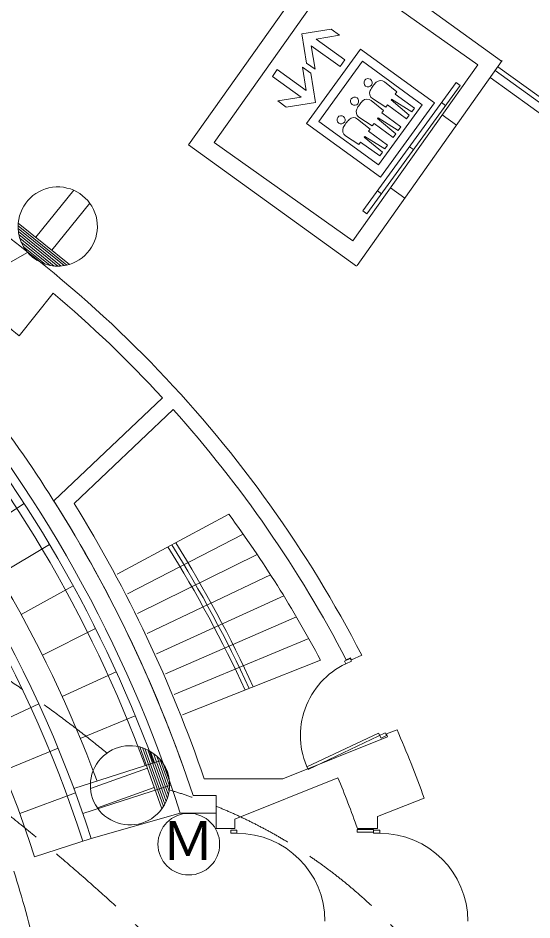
# Model space of a CAD drawing. Units: millimetres, scale not verified. Extents: x -45037 to 38963, y -31304 to 27496.
# Drawn here: x 3261 to 9094, y 1970 to 12211 of the extents above; entities that cross this region are included whole.
import ezdxf
from ezdxf.enums import TextEntityAlignment as Align

# ---------------------------------------------------------------- set-up
doc = ezdxf.new("R2010")
doc.units = ezdxf.units.MM
doc.header["$LTSCALE"] = 300
doc.linetypes.add('DASHED3', pattern=[4, 3, -1])
for name, color, linetype, lineweight in [('1-0_155', 7, 'Continuous', 9), ('8-1', 7, 'Continuous', 9), ('8-2', 7, 'Continuous', 9), ('9-3_舞台音響', 3, 'Continuous', 9)]:
    doc.layers.add(name, color=color, linetype=linetype, lineweight=lineweight)
doc.styles.add('ＭＳ ゴシック', font='')
doc.styles.get('ＭＳ ゴシック').set_extended_font_data('MS Gothic')

msp = doc.modelspace()

# ---------------------------------------------------------------- linework, layer by layer
at = {"layer": '1-0_155'}
for p, q in [((6902.8, 12795.9), (5487.2, 10796.3)), ((8478, 11680.8), (6902.8, 12795.9)), ((7110.1, 9402.3), (8756.8, 11728.4)), ((10460.7, 10388.7), (8706.9, 11657.8)), ((8232.7, 11479.2), (7174.9, 10020.1)), ((8278.2, 11446.1), (8232.7, 11479.2)), ((8278.2, 11446.1), (7220.4, 9987.1)), ((7283.3, 11295.8), (7434.8, 11197.6)), ((8068, 11252), (8113.6, 11219)), ((7130.5, 11085), (7282, 10986.8)), ((8075.6, 11112.2), (8237.5, 10994.8)), ((6977.7, 10874.2), (7129.2, 10776)), ((7749.3, 10716.6), (7703.8, 10749.6)), ((7339.5, 10247.2), (7385.1, 10214.2)), ((7488.4, 10282.9), (7650.3, 10165.5)), ((7220.4, 9987.1), (7174.9, 10020.1)), ((3271.8, 8603), (3657.8, 9088.5)), ((3666.5, 6728.7), (4899.4, 7899.8)), ((5020.5, 7766.6), (3897.1, 6699.4)), ((2763.3, 6331.4), (3330.2, 6697.8)), ((4384.4, 5894.6), (5653.6, 6576)), ((5815.7, 6350.6), (4501.4, 5672.4)), ((3617.5, 6235), (3037.5, 5889.6)), ((4614.9, 5447.9), (5973.6, 6121.2)), ((6127.2, 5887.9), (4724.8, 5221.4)), ((3887.6, 5762), (3295.4, 5438)), ((4831.1, 4993), (6276.1, 5651)), ((4933.6, 4762.9), (6420.3, 5410.7)), ((3536.6, 4977.4), (4140.2, 5279.5)), ((6559.6, 5167.3), (5032.3, 4531.2)), ((5127.1, 4298.3), (6693.7, 4920.9)), ((3760.8, 4508.2), (4375, 4788)), ((2884, 4141.1), (3497.7, 4422.3)), ((3967.7, 4031.1), (4591.8, 4288.3)), ((7442.3, 4082.1), (7562.1, 4130.3)), ((7352.9, 4092.5), (6539.6, 3707.1)), ((3091.4, 3664.2), (3715.6, 3921.1)), ((4895.2, 3785), (3895.1, 3462.3)), ((3996.4, 3179.7), (4995.9, 3502.3)), ((6267.1, 3571.5), (5373.9, 3571.5)), ((3913.6, 3411.9), (3279.9, 3179.5)), ((5247.8, 3381.5), (5510.9, 3381.5)), ((5510.9, 3381.5), (5510.9, 3009.3)), ((7340.7, 3144.5), (7870.7, 3354.6)), ((5510.9, 3181.5), (5102.5, 3181.5)), ((7340.7, 3009.3), (7340.7, 3144.5)), ((5510.9, 3009.3), (5719.6, 3009.3)), ((5744.6, 2989.7), (5674.6, 2989.7)), ((5674.6, 2989.7), (5674.6, 2954.7)), ((7111.6, 2965.9), (7111.6, 2995.9)), ((7112.9, 3009.3), (7340.7, 3009.3)), ((7295.7, 2965.9), (7111.6, 2965.9))]:
    msp.add_line(p, q, dxfattribs=at)
for points in [[(8747.8, 11720.9), (6843.8, 13098.5), (5197, 10772.3), (7101, 9394.7)], [(8478, 11680.8), (7062.4, 9681.1), (5487.2, 10796.3)], [(8678, 11617), (10390.6, 10377.7), (9324.5, 8920.8)], [(7434.8, 11197.6), (7453.8, 11223.8), (7671.5, 11066), (7701.9, 11107.9), (7495.3, 11281.1), (7500.8, 11288.7), (7729.6, 11146.1), (7760, 11188.1), (7542.4, 11345.9), (7561.4, 11372.2), (7421, 11485.6)], [(9189.1, 8941.3), (10233.2, 10368.1), (8620.2, 11535.4)], [(7282, 10986.8), (7301, 11013), (7518.7, 10855.2), (7549.1, 10897.2), (7342.5, 11070.3), (7348.1, 11077.9), (7576.8, 10935.4), (7607.2, 10977.4), (7389.6, 11135.2), (7408.6, 11161.4), (7268.2, 11274.9)], [(7129.2, 10776), (7148.2, 10802.2), (7365.8, 10644.4), (7396.3, 10686.4), (7189.7, 10859.6), (7195.2, 10867.1), (7424, 10724.6), (7454.5, 10766.7), (7236.8, 10924.5), (7255.8, 10950.7), (7115.4, 11064.1)], [(6985.8, 4924), (7034.3, 4946.6), (7045.4, 4922.9), (7161.1, 4976.8)], [(6267.1, 3571.5), (7455.4, 4049.7), (7442.3, 4082.1)], [(7352.9, 4092.5), (7380.8, 4033.8), (7444, 4063.7), (7429.1, 4095.4), (6552.5, 3680)], [(6891.2, 3585.5), (5719.6, 3114), (5719.6, 3009.3)], [(5102.5, 3181.5), (4091.6, 2895.2), (3449.2, 2687.9)], [(5674.6, 2954.7), (5744.6, 2954.7), (5744.6, 2989.7)], [(7111.6, 2995.9), (7295.7, 2995.9), (7295.7, 2954.7), (7365.7, 2954.7), (7365.7, 2989.7), (7295.7, 2989.7)]]:
    msp.add_lwpolyline(points, dxfattribs=at)
for points in [[(6589.5, 11895.4), (6916, 11658.7), (6971.7, 11735.6), (6645.2, 11972.3), (6910.3, 12014.5), (6814.1, 12084.3), (6482.8, 12031.4), (6535.6, 11700.1), (6631.8, 11630.3)], [(6534.7, 11014.6), (7375.7, 10404.9), (7987.9, 11249.3), (7146.9, 11859)], [(7848.8, 11227.1), (7353.5, 10543.9), (6673.7, 11036.7), (7169.1, 11720)], [(6583.8, 11583.6), (6487.7, 11653.3), (6529.9, 11388.2), (6203.4, 11624.9), (6147.8, 11548.1), (6474.2, 11311.4), (6209.2, 11269.2), (6305.3, 11199.4), (6636.7, 11252.2)], [(6965.4, 4910.3), (7028.7, 4940.3), (7043.7, 4908.7), (6980.4, 4878.7)]]:
    msp.add_lwpolyline(points, close=True, dxfattribs=at)
for centre, radius, start, end in [((-184.1, -1389.3), 18250, 270, 90), ((7236, 11477.2), 49.1, 146.21726, 231.89757), ((7233.8, 11474.2), 49.1, 56.21726, 141.89757), ((7230.9, 11476.4), 49.1, 326.20733, 51.9075), ((7612.9, 11200.3), 402, 135.7144, 143.89276), ((7375.7, 11428), 73.2, 51.85406, 133.75659), ((7233, 11479.4), 49.1, 236.2272, 321.88764), ((7323.8, 11356.6), 73.1, 154.28787, 236.33116), ((7599.5, 11211.2), 384.8, 144.03897, 152.58354), ((7083.2, 11266.4), 49.1, 146.21726, 231.89757), ((7081, 11263.4), 49.1, 56.20733, 141.9075), ((7078, 11265.6), 49.1, 326.2272, 51.88764), ((7457.5, 10991.6), 398.6, 135.68007, 143.9271), ((7223, 11217.3), 73.2, 51.87542, 133.79806), ((7080.2, 11268.6), 49.1, 236.2272, 321.88764), ((7171, 11145.9), 73.1, 154.28787, 236.33116), ((7446.7, 11000.4), 384.8, 144.03897, 152.58354), ((6930.4, 11055.7), 49, 146.25828, 231.93859), ((6928.2, 11052.6), 49.1, 56.20733, 141.9075), ((6925.2, 11054.8), 49.1, 326.2272, 51.88764), ((7070.1, 11006.5), 73.2, 51.87542, 133.79806), ((6927.4, 11057.8), 49, 236.18618, 321.84663), ((7018.2, 10935.1), 73.1, 154.27781, 236.34121), ((7293.9, 10789.6), 384.8, 144.03897, 152.58354), ((7304.7, 10780.9), 398.6, 135.68007, 143.9271), ((-5184.1, -1389.3), 13890, 27.27879, 60.18103), ((-5184.1, -1389.3), 13090, 49.76053, 53.26273), ((-5184.1, -1389.3), 13710, 42.65195, 49.83974), ((-9184.1, -1389.3), 15200, 32.31978, 42.92973), ((-9184.1, -1389.3), 13950, 17.8866, 44.82057), ((-9184.1, -1389.3), 14900, 20.19443, 41.24985), ((-9184.1, -1389.3), 15000, 17.7413, 40.7687), ((-9184.1, -1389.3), 13850, 17.8866, 44.82057), ((-9184.1, -1389.3), 14800, 20.21004, 41.24985), ((-9184.1, -1389.3), 14225, 20.30401, 41.24985), ((-9184.1, -1389.3), 13275, 17.8866, 44.82057), ((-5184.1, -1389.3), 13710, 27.41869, 41.89952), ((-9184.1, -1389.3), 15200, 18.2925, 32.31978), ((-9184.1, -1389.3), 15200, 18.2925, 32.28135), ((-9184.1, -1389.3), 15380, 18.81712, 31.73049), ((-5184.1, -1389.3), 13450, 27.9798, 36.31418), ((-7184.1, -1389.3), 14425, 24.60911, 31.98798), ((-7184.1, -1389.3), 14325, 24.62961, 32.01427), ((-7184.1, -1389.3), 14375, 24.61932, 32.00108), ((7365.8, 4065.4), 900, 115.35479, 205.35479), ((-5184.1, -1389.3), 13890, 19.97015, 23.41446), ((-5184.1, -1389.3), 13060, 19.68196, 22.39081), ((5744.6, 1954.7), 1000, 0, 90), ((7365.7, 1954.7), 1000, 0, 90), ((-9184.1, -1389.3), 13000, 13.29633, 17.52777)]:
    msp.add_arc(centre, radius, start, end, dxfattribs=at)
at = {"layer": '8-1'}
for p, q in [((3462.2, 9721.6), (3893.5, 10254.8)), ((3644.4, 9574.2), (4075.7, 10107.5)), ((3814.6, 9405.3), (3261.4, 9852.7)), ((3843.5, 9413.2), (3263.1, 9882.6)), ((3783.5, 9399.2), (3261.9, 9821.1)), ((3750, 9395), (3264.8, 9787.4)), ((3713.4, 9393.3), (3270.9, 9751.3)), ((3672.7, 9395), (3281, 9711.8)), ((3626, 9401.5), (3297.1, 9667.5)), ((3568.8, 9416.5), (3323.8, 9614.7)), ((3478.5, 9458.3), (3383.5, 9535.1)), ((4642.9, 3934.9), (4893.4, 3231.7)), ((4671.7, 3926.5), (4910.4, 3256.4)), ((4701.4, 3915.6), (4926.5, 3283.6)), ((4732.2, 3901.7), (4941.6, 3313.9)), ((4764.3, 3884), (4955.3, 3347.9)), ((4798.2, 3861.4), (4967.2, 3386.8)), ((4834.6, 3831.5), (4976.5, 3433)), ((4728.9, 3693.7), (4082.8, 3463.6)), ((4875.6, 3788.8), (4981.3, 3492)), ((4930.9, 3706.2), (4971.9, 3591)), ((4807.5, 3472.9), (4161.4, 3242.8))]:
    msp.add_line(p, q, dxfattribs=at)
for centre, start, end in [((3711.3, 9843.3), 287.08049, 174.98947), ((3711.3, 9843.3), 174.98947, 287.08049), ((3711.3, 9843.3), 174.98947, 287.08049), ((4531.4, 3499), 75.65132, 323.5603), ((4531.4, 3499), 323.5603, 75.65132), ((4531.4, 3499), 323.5603, 75.65132)]:
    msp.add_arc(centre, 450, start, end, dxfattribs=at)
at = {"layer": '8-2', "linetype": 'DASHED3'}
msp.add_line((1793.3, 8661.6), (3369.7, 9550.5), dxfattribs=at)
for centre, radius, start, end in [((-5468.8, -8048.7), 15387.6, 50.7366, 71.23923), ((-9876.3, -13373.2), 21052.7, 40.8727, 59.74778), ((3370, -2022), 5699.7, 322.32398, 73.60983), ((-17273.5, -21095.5), 30699.8, 40.48871, 50.31666)]:
    msp.add_arc(centre, radius, start, end, dxfattribs=at)
at = {"layer": '9-3_舞台音響'}
msp.add_circle((5198.9, 2830.5), 350, dxfattribs=at)

# ---------------------------------------------------------------- texts
at = {"layer": '9-3_舞台音響', "style": 'ＭＳ ゴシック'}
msp.add_text('Ｍ', height=439.9, dxfattribs=at).set_placement((4888.7, 2519.9), align=Align.BOTTOM_LEFT)

doc.saveas('drawing.dxf')
